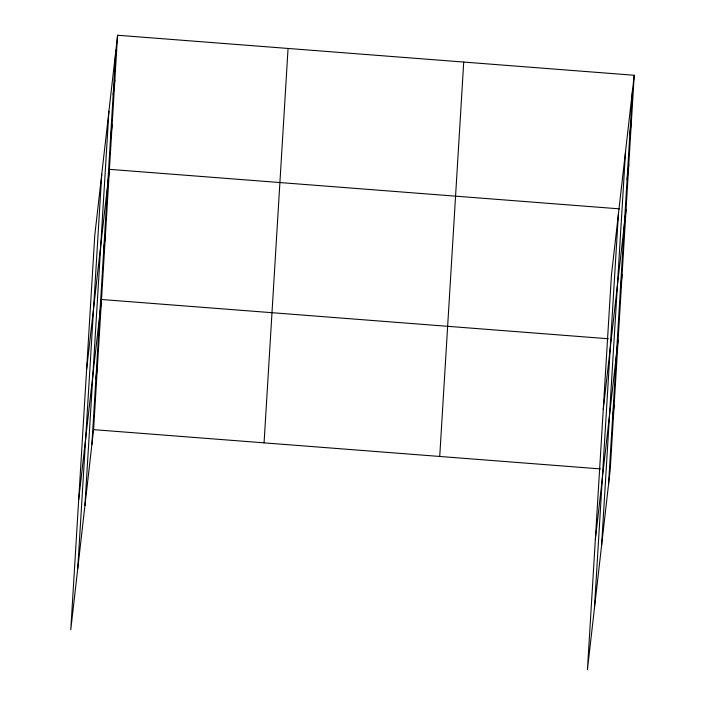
<?xml version="1.0" encoding="UTF-8"?>
<svg xmlns="http://www.w3.org/2000/svg" width="705" height="705" viewBox="0 0 705 705"><rect width="100%" height="100%" fill="white"/><g stroke="black" fill="none" stroke-linecap="round" stroke-linejoin="round"><path stroke-width="1.06" d="M77.744 568.6L101.74 174.206M84.917 505.626L108.914 111.231M91.888 444.502L115.884 50.108M117.576 35.25L94.778 235.338L70.782 629.732L93.58 429.645L117.576 35.25L634.218 75.268L610.222 469.662L587.424 669.75L611.42 275.355L634.218 75.268M264.067 442.855L288.063 48.46M439.726 456.461L463.723 62.066M594.394 608.626L618.391 214.232M601.568 545.644L625.564 151.249M608.53 484.52L632.526 90.125M113.161 94.805L114.853 79.947M110.438 139.502L112.139 124.644M86.618 369.429L109.416 169.341L619.501 208.856M103.767 249.27L105.459 234.421M78.696 499.581L101.494 299.493L608.309 338.752M95.845 379.422L97.537 364.573M629.803 134.822L631.504 119.965M627.089 179.519L628.781 164.67M603.26 409.446L626.058 209.367M620.409 289.297L622.101 274.439M595.346 539.598L618.144 339.51M612.486 419.44L614.178 404.591M93.58 429.645L600.387 468.904"/></g></svg>
